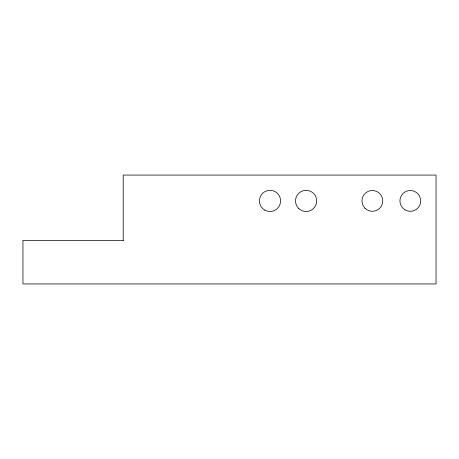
<?xml version="1.0" encoding="UTF-8"?>
<svg xmlns="http://www.w3.org/2000/svg" width="459" height="459" viewBox="0 0 459 459"><rect width="100%" height="100%" fill="white"/><g stroke="black" fill="none" stroke-linecap="round" stroke-linejoin="round"><path stroke-width="0.69" d="M123.569 240.39L22.95 240.39L22.95 283.937L436.05 283.937L436.05 175.063L123.224 175.063L123.224 240.39M298.614 208.38A10.574 10.574 0 0 0 316.308 203.641A10.574 10.574 0 0 0 303.353 190.686A10.574 10.574 0 0 0 298.614 208.38M365.014 208.254A10.402 10.402 0 0 0 382.41 203.595A10.402 10.402 0 0 0 369.673 190.858A10.402 10.402 0 0 0 365.014 208.254M264.723 210.061A10.574 10.574 0 0 0 280.587 200.904A10.574 10.574 0 0 0 264.723 191.742A10.574 10.574 0 0 0 264.723 210.061M405.119 209.906A10.402 10.402 0 0 0 420.719 200.904A10.402 10.402 0 0 0 405.119 191.896A10.402 10.402 0 0 0 405.119 209.906"/></g></svg>
